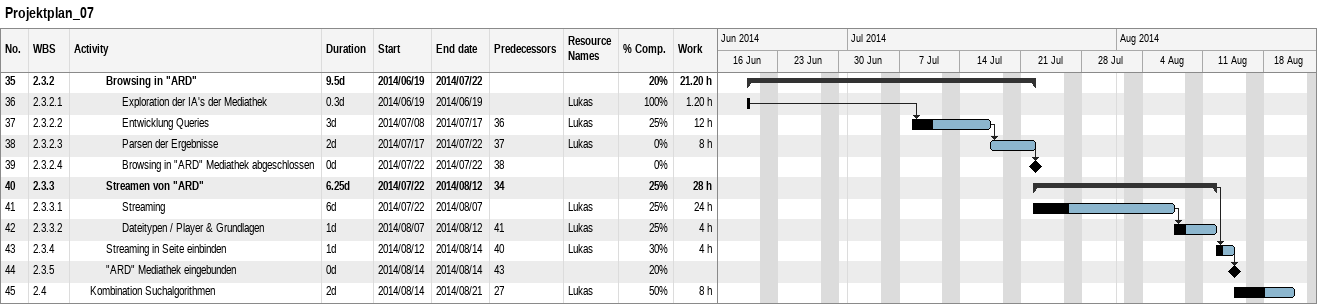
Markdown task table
Projektplan_07

| ID | WBS | Task | Duration | Start | Finish | Predecessors | Resources | % complete | Work (h) |
|---|---|---|---|---|---|---|---|---|---|
| 35 | 2.3.2 | **Browsing in "ARD"** | 9.5d | 2014-06-19 | 2014-07-22 |  |  | 20 | 21.20 |
| 36 | 2.3.2.1 | Exploration der IA's der Mediathek | 0.3d | 2014-06-19 | 2014-06-19 |  | Lukas | 100 | 1.20 |
| 37 | 2.3.2.2 | Entwicklung Queries | 3d | 2014-07-08 | 2014-07-17 | 36 | Lukas | 25 | 12 |
| 38 | 2.3.2.3 | Parsen der Ergebnisse | 2d | 2014-07-17 | 2014-07-22 | 37 | Lukas | 0 | 8 |
| 39 | 2.3.2.4 | Browsing in "ARD" Mediathek abgeschlossen | 0d | 2014-07-22 | 2014-07-22 | 38 |  | 0 |  |
| 40 | 2.3.3 | **Streamen von "ARD"** | 6.25d | 2014-07-22 | 2014-08-12 | 34 |  | 25 | 28 |
| 41 | 2.3.3.1 | Streaming | 6d | 2014-07-22 | 2014-08-07 |  | Lukas | 25 | 24 |
| 42 | 2.3.3.2 | Dateitypen / Player & Grundlagen | 1d | 2014-08-07 | 2014-08-12 | 41 | Lukas | 25 | 4 |
| 43 | 2.3.4 | Streaming in Seite einbinden | 1d | 2014-08-12 | 2014-08-14 | 40 | Lukas | 30 | 4 |
| 44 | 2.3.5 | "ARD" Mediathek eingebunden | 0d | 2014-08-14 | 2014-08-14 | 43 |  | 20 |  |
| 45 | 2.4 | Kombination Suchalgorithmen | 2d | 2014-08-14 | 2014-08-21 | 27 | Lukas | 50 | 8 |
